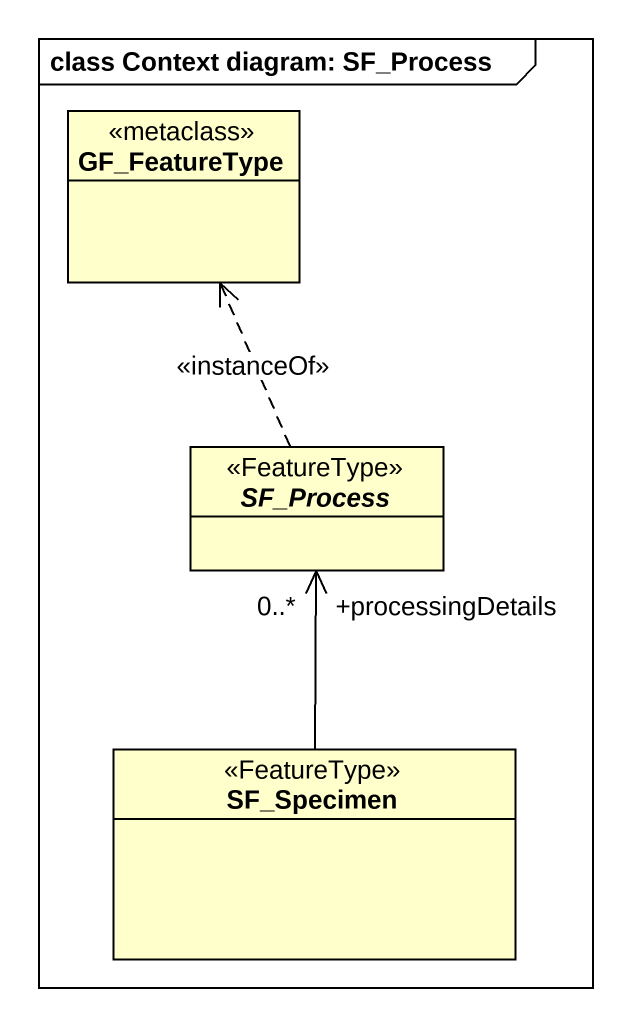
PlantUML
@startuml
mainframe class Context diagram: SF_Process
hide circle
hide empty members
class GF_FeatureType <<metaclass>>
abstract class SF_Process <<FeatureType>>
class SF_Specimen <<FeatureType>>
SF_Process .up.> GF_FeatureType : <<instanceOf>>
SF_Specimen -up-> "+processingDetails\n0..*" SF_Process
@enduml
